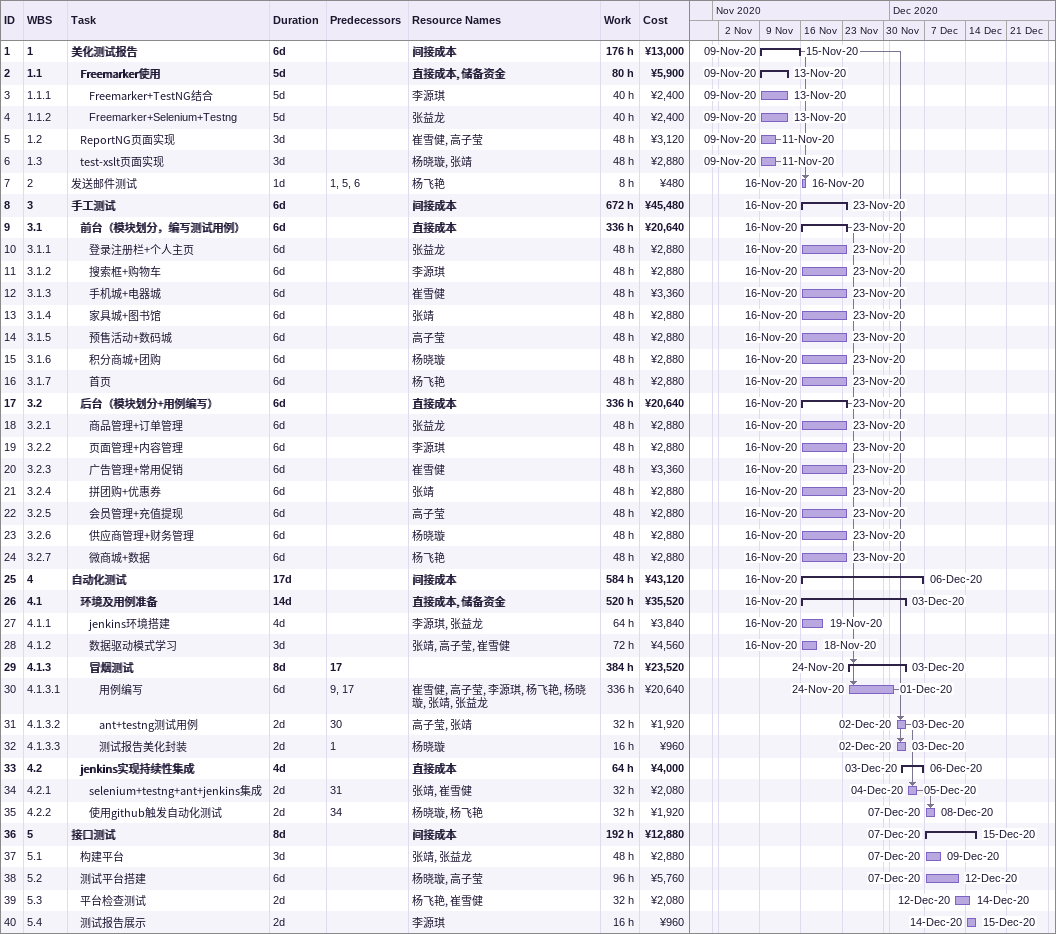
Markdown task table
| ID | WBS | Task | Duration | Start | Finish | Predecessors | Resources | Work (h) | Cost (¥) |
|---|---|---|---|---|---|---|---|---|---|
| 1 | 1 | **美化测试报告** | 6d | 2020-11-09 | 2020-11-15 |  | 间接成本 | 176 | 13000 |
| 2 | 1.1 | **Freemarker使用** | 5d | 2020-11-09 | 2020-11-13 |  | 直接成本, 储备资金 | 80 | 5900 |
| 3 | 1.1.1 | Freemarker+TestNG结合 | 5d | 2020-11-09 | 2020-11-13 |  | 李源琪 | 40 | 2400 |
| 4 | 1.1.2 | Freemarker+Selenium+Testng | 5d | 2020-11-09 | 2020-11-13 |  | 张益龙 | 40 | 2400 |
| 5 | 1.2 | ReportNG页面实现 | 3d | 2020-11-09 | 2020-11-11 |  | 崔雪健, 高子莹 | 48 | 3120 |
| 6 | 1.3 | test-xslt页面实现 | 3d | 2020-11-09 | 2020-11-11 |  | 杨晓璇, 张靖 | 48 | 2880 |
| 7 | 2 | 发送邮件测试 | 1d | 2020-11-16 | 2020-11-16 | 1, 5, 6 | 杨飞艳 | 8 | 480 |
| 8 | 3 | **手工测试** | 6d | 2020-11-16 | 2020-11-23 |  | 间接成本 | 672 | 45480 |
| 9 | 3.1 | **前台（模块划分，编写测试用例）** | 6d | 2020-11-16 | 2020-11-23 |  | 直接成本 | 336 | 20640 |
| 10 | 3.1.1 | 登录注册栏+个人主页 | 6d | 2020-11-16 | 2020-11-23 |  | 张益龙 | 48 | 2880 |
| 11 | 3.1.2 | 搜索框+购物车 | 6d | 2020-11-16 | 2020-11-23 |  | 李源琪 | 48 | 2880 |
| 12 | 3.1.3 | 手机城+电器城 | 6d | 2020-11-16 | 2020-11-23 |  | 崔雪健 | 48 | 3360 |
| 13 | 3.1.4 | 家具城+图书馆 | 6d | 2020-11-16 | 2020-11-23 |  | 张靖 | 48 | 2880 |
| 14 | 3.1.5 | 预售活动+数码城 | 6d | 2020-11-16 | 2020-11-23 |  | 高子莹 | 48 | 2880 |
| 15 | 3.1.6 | 积分商城+团购 | 6d | 2020-11-16 | 2020-11-23 |  | 杨晓璇 | 48 | 2880 |
| 16 | 3.1.7 | 首页 | 6d | 2020-11-16 | 2020-11-23 |  | 杨飞艳 | 48 | 2880 |
| 17 | 3.2 | **后台（模块划分+用例编写）** | 6d | 2020-11-16 | 2020-11-23 |  | 直接成本 | 336 | 20640 |
| 18 | 3.2.1 | 商品管理+订单管理 | 6d | 2020-11-16 | 2020-11-23 |  | 张益龙 | 48 | 2880 |
| 19 | 3.2.2 | 页面管理+内容管理 | 6d | 2020-11-16 | 2020-11-23 |  | 李源琪 | 48 | 2880 |
| 20 | 3.2.3 | 广告管理+常用促销 | 6d | 2020-11-16 | 2020-11-23 |  | 崔雪健 | 48 | 3360 |
| 21 | 3.2.4 | 拼团购+优惠券 | 6d | 2020-11-16 | 2020-11-23 |  | 张靖 | 48 | 2880 |
| 22 | 3.2.5 | 会员管理+充值提现 | 6d | 2020-11-16 | 2020-11-23 |  | 高子莹 | 48 | 2880 |
| 23 | 3.2.6 | 供应商管理+财务管理 | 6d | 2020-11-16 | 2020-11-23 |  | 杨晓璇 | 48 | 2880 |
| 24 | 3.2.7 | 微商城+数据 | 6d | 2020-11-16 | 2020-11-23 |  | 杨飞艳 | 48 | 2880 |
| 25 | 4 | **自动化测试** | 17d | 2020-11-16 | 2020-12-06 |  | 间接成本 | 584 | 43120 |
| 26 | 4.1 | **环境及用例准备** | 14d | 2020-11-16 | 2020-12-03 |  | 直接成本, 储备资金 | 520 | 35520 |
| 27 | 4.1.1 | jenkins环境搭建 | 4d | 2020-11-16 | 2020-11-19 |  | 李源琪, 张益龙 | 64 | 3840 |
| 28 | 4.1.2 | 数据驱动模式学习 | 3d | 2020-11-16 | 2020-11-18 |  | 张靖, 高子莹, 崔雪健 | 72 | 4560 |
| 29 | 4.1.3 | **冒烟测试** | 8d | 2020-11-24 | 2020-12-03 | 17 |  | 384 | 23520 |
| 30 | 4.1.3.1 | 用例编写 | 6d | 2020-11-24 | 2020-12-01 | 9, 17 | 崔雪健, 高子莹, 李源琪, 杨飞艳, 杨晓璇, 张靖, 张益龙 | 336 | 20640 |
| 31 | 4.1.3.2 | ant+testng测试用例 | 2d | 2020-12-02 | 2020-12-03 | 30 | 高子莹, 张靖 | 32 | 1920 |
| 32 | 4.1.3.3 | 测试报告美化封装 | 2d | 2020-12-02 | 2020-12-03 | 1 | 杨晓璇 | 16 | 960 |
| 33 | 4.2 | **jenkins实现持续性集成** | 4d | 2020-12-03 | 2020-12-06 |  | 直接成本 | 64 | 4000 |
| 34 | 4.2.1 | selenium+testng+ant+jenkins集成 | 2d | 2020-12-04 | 2020-12-05 | 31 | 张靖, 崔雪健 | 32 | 2080 |
| 35 | 4.2.2 | 使用github触发自动化测试 | 2d | 2020-12-07 | 2020-12-08 | 34 | 杨晓璇, 杨飞艳 | 32 | 1920 |
| 36 | 5 | **接口测试** | 8d | 2020-12-07 | 2020-12-15 |  | 间接成本 | 192 | 12880 |
| 37 | 5.1 | 构建平台 | 3d | 2020-12-07 | 2020-12-09 |  | 张靖, 张益龙 | 48 | 2880 |
| 38 | 5.2 | 测试平台搭建 | 6d | 2020-12-07 | 2020-12-12 |  | 杨晓璇, 高子莹 | 96 | 5760 |
| 39 | 5.3 | 平台检查测试 | 2d | 2020-12-12 | 2020-12-14 |  | 杨飞艳, 崔雪健 | 32 | 2080 |
| 40 | 5.4 | 测试报告展示 | 2d | 2020-12-14 | 2020-12-15 |  | 李源琪 | 16 | 960 |
